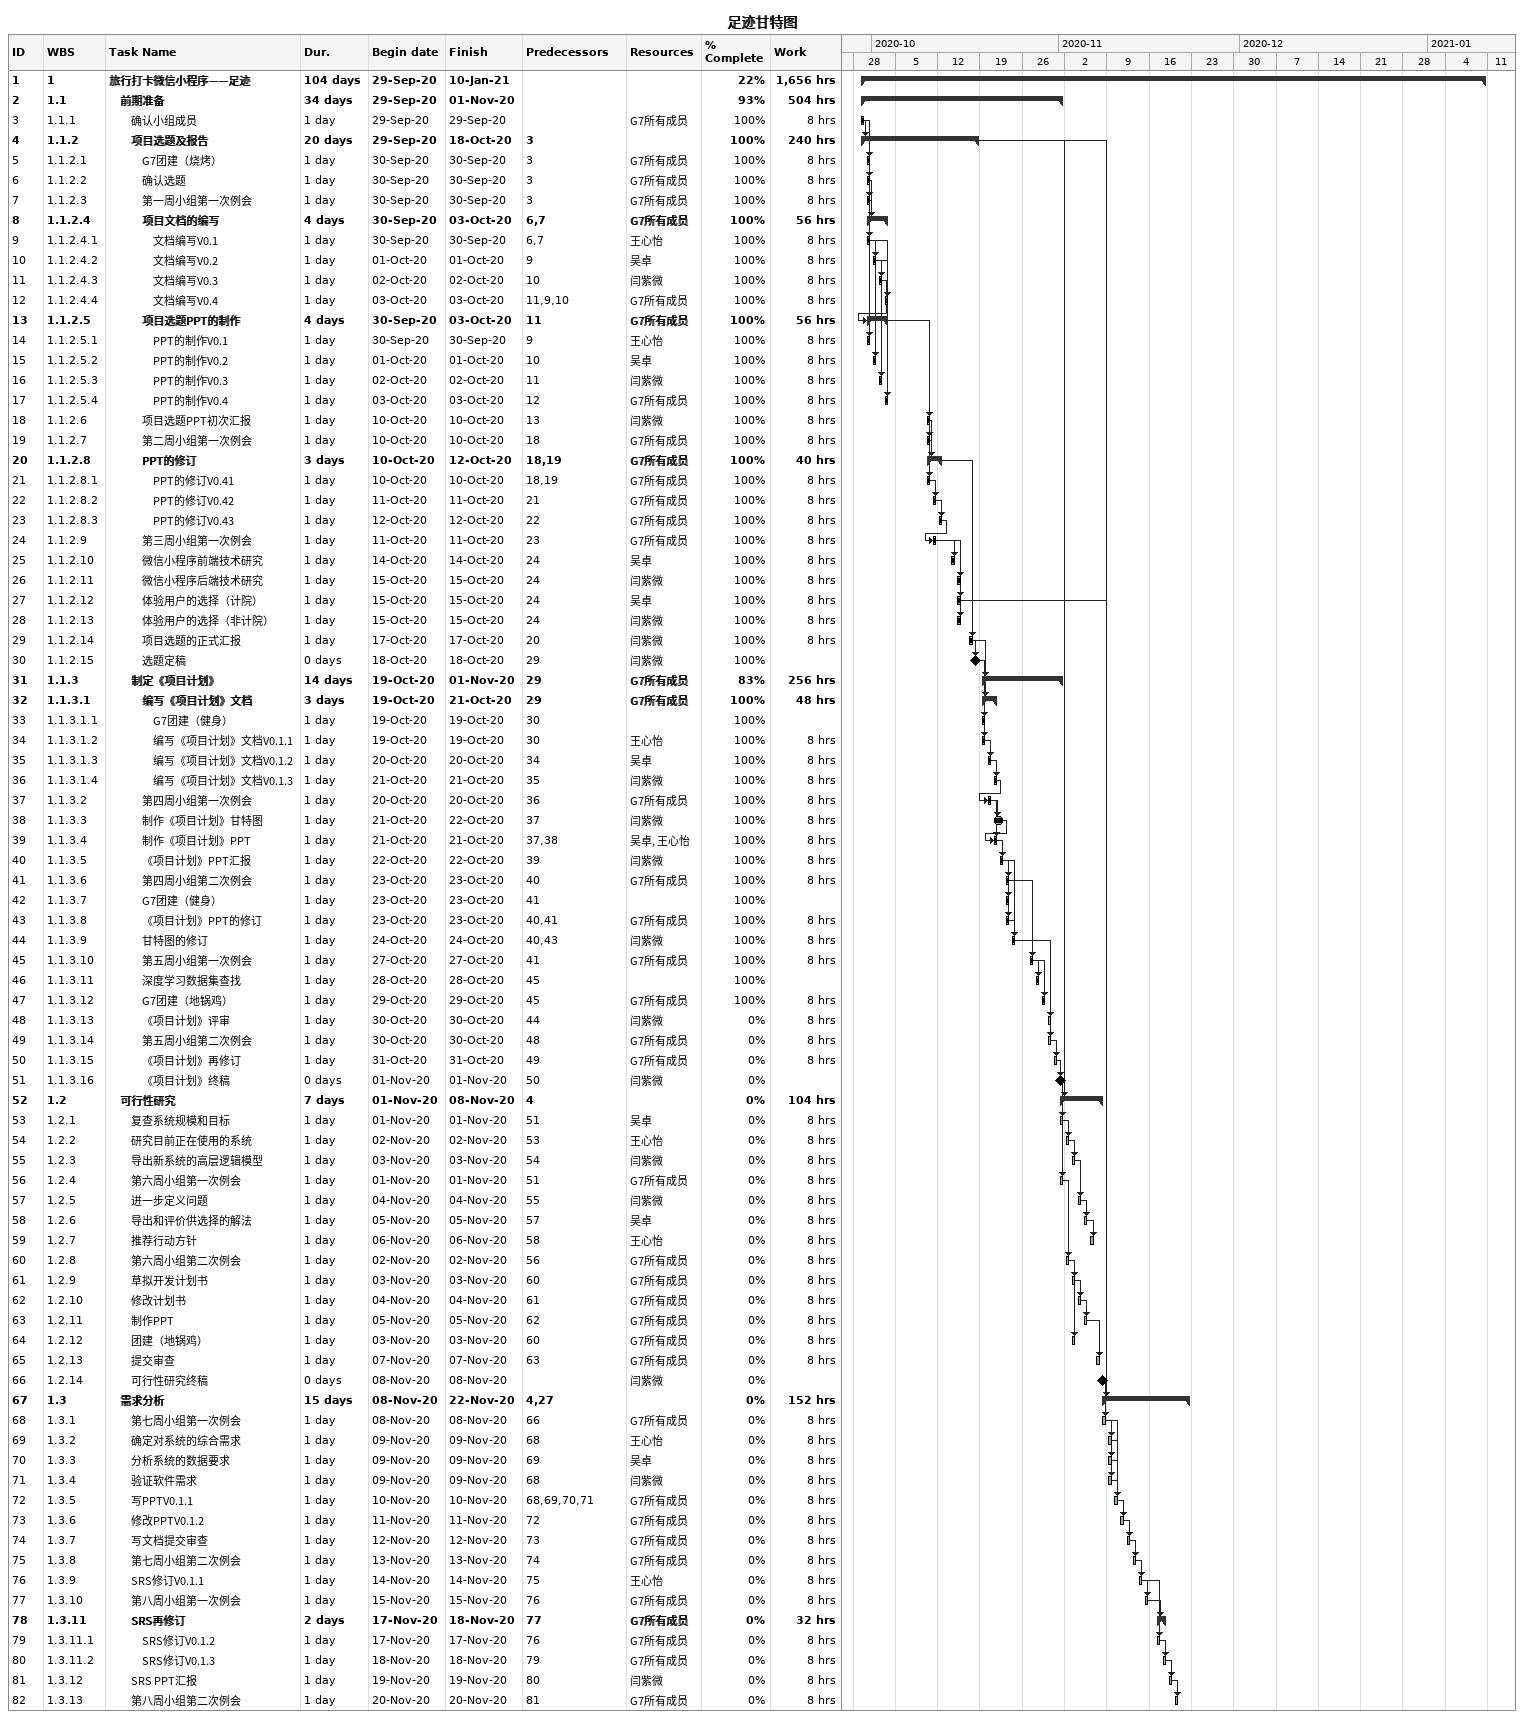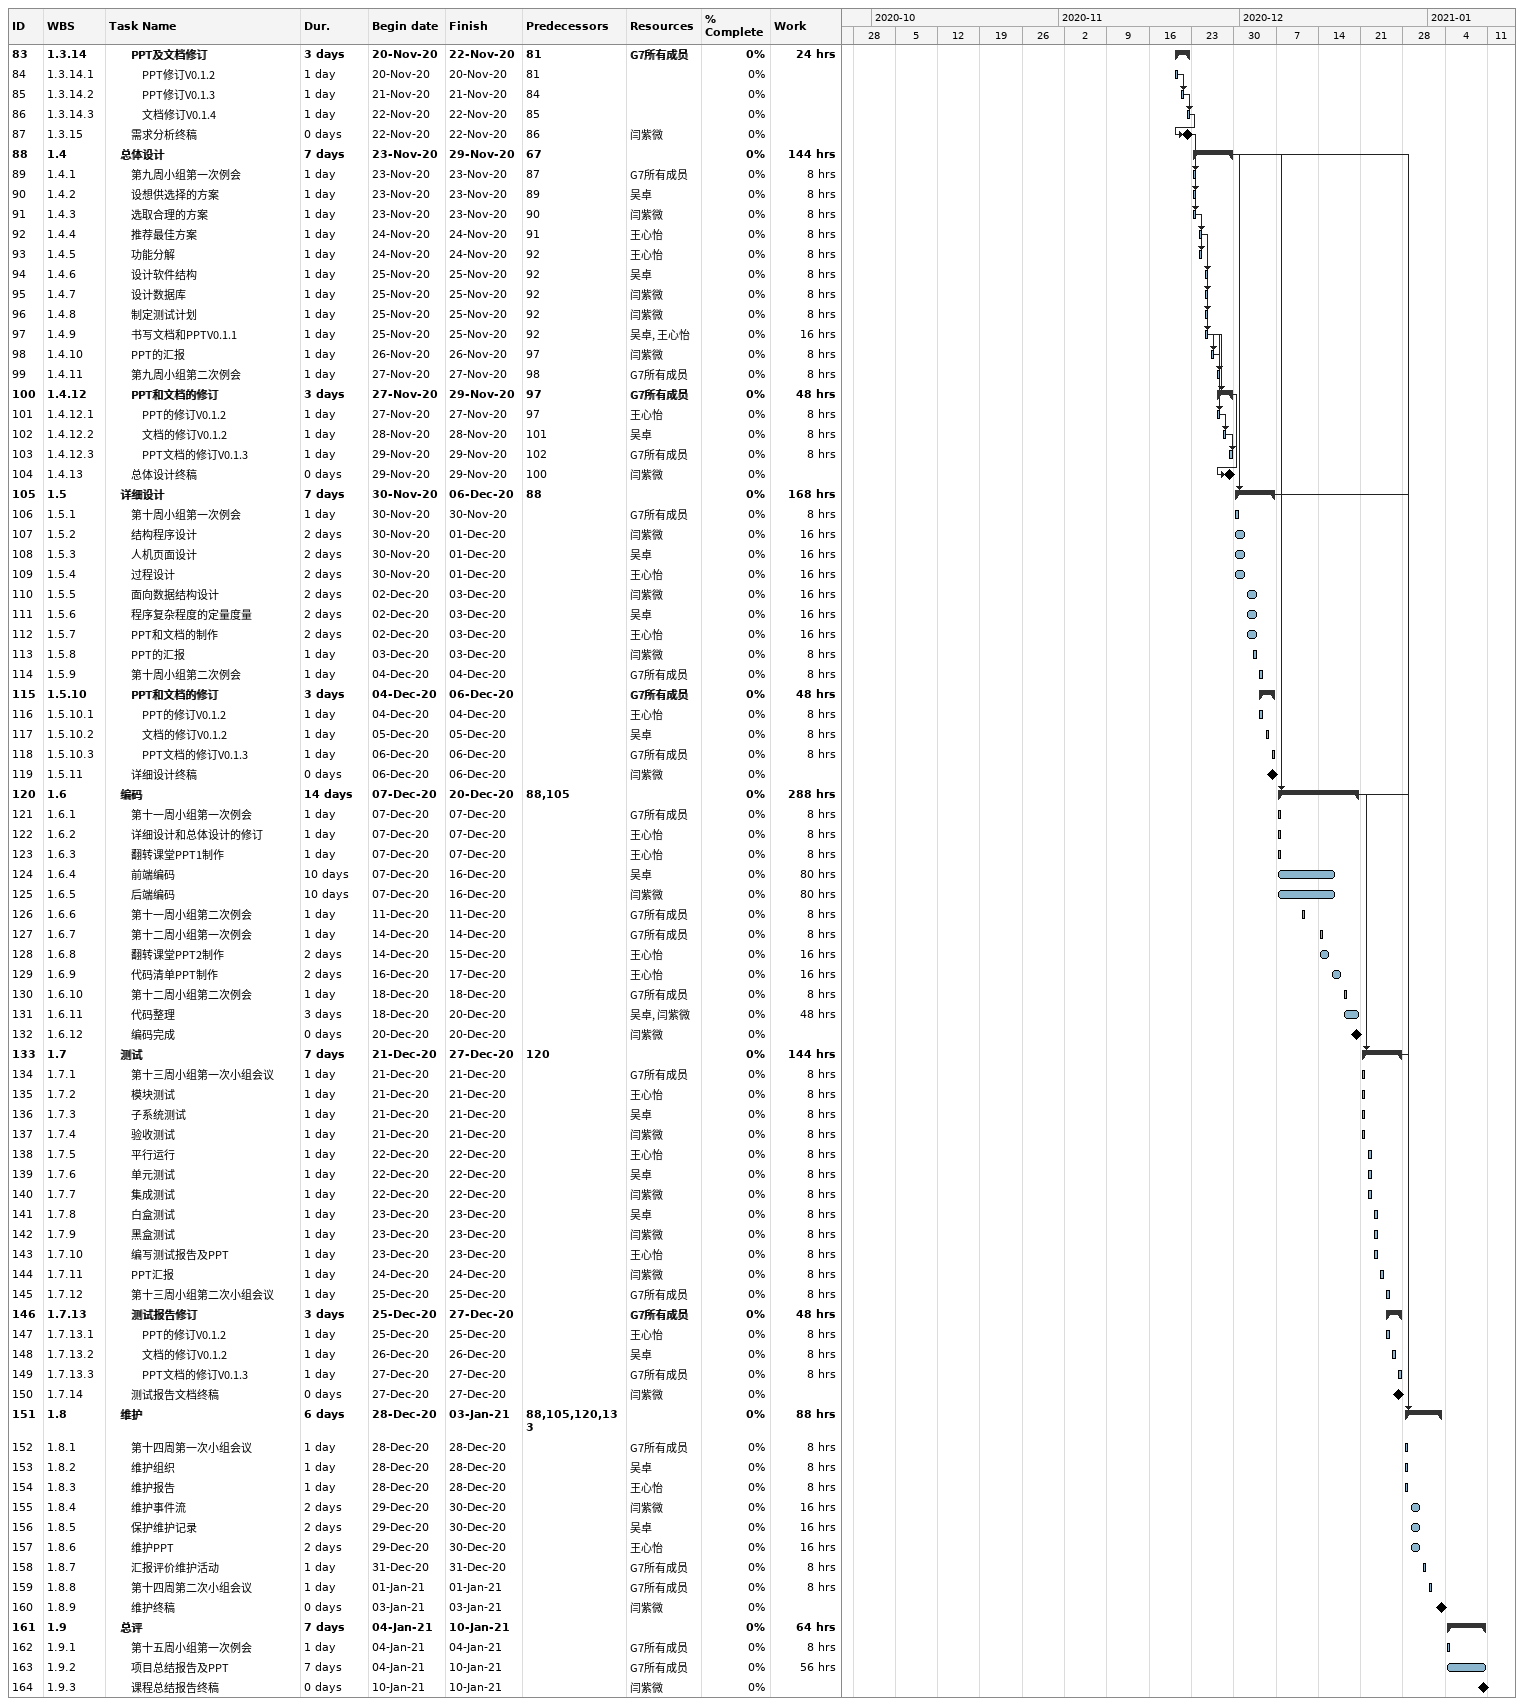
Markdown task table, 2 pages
足迹甘特图

| ID | WBS | Task | Duration | Start | Finish | Predecessors | Resources | % complete | Work (h) |
|---|---|---|---|---|---|---|---|---|---|
| 1 | 1 | **旅行打卡微信小程序——足迹** | 104d | 2020-09-29 | 2021-01-10 |  |  | 22 | 1656 |
| 2 | 1.1 | **前期准备** | 34d | 2020-09-29 | 2020-11-01 |  |  | 93 | 504 |
| 3 | 1.1.1 | 确认小组成员 | 1d | 2020-09-29 | 2020-09-29 |  | G7所有成员 | 100 | 8 |
| 4 | 1.1.2 | **项目选题及报告** | 20d | 2020-09-29 | 2020-10-18 | 3 |  | 100 | 240 |
| 5 | 1.1.2.1 | G7团建（烧烤） | 1d | 2020-09-30 | 2020-09-30 | 3 | G7所有成员 | 100 | 8 |
| 6 | 1.1.2.2 | 确认选题 | 1d | 2020-09-30 | 2020-09-30 | 3 | G7所有成员 | 100 | 8 |
| 7 | 1.1.2.3 | 第一周小组第一次例会 | 1d | 2020-09-30 | 2020-09-30 | 3 | G7所有成员 | 100 | 8 |
| 8 | 1.1.2.4 | **项目文档的编写** | 4d | 2020-09-30 | 2020-10-03 | 6, 7 | G7所有成员 | 100 | 56 |
| 9 | 1.1.2.4.1 | 文档编写V0.1 | 1d | 2020-09-30 | 2020-09-30 | 6, 7 | 王心怡 | 100 | 8 |
| 10 | 1.1.2.4.2 | 文档编写V0.2 | 1d | 2020-10-01 | 2020-10-01 | 9 | 吴卓 | 100 | 8 |
| 11 | 1.1.2.4.3 | 文档编写V0.3 | 1d | 2020-10-02 | 2020-10-02 | 10 | 闫紫微 | 100 | 8 |
| 12 | 1.1.2.4.4 | 文档编写V0.4 | 1d | 2020-10-03 | 2020-10-03 | 11, 9, 10 | G7所有成员 | 100 | 8 |
| 13 | 1.1.2.5 | **项目选题PPT的制作** | 4d | 2020-09-30 | 2020-10-03 | 11 | G7所有成员 | 100 | 56 |
| 14 | 1.1.2.5.1 | PPT的制作V0.1 | 1d | 2020-09-30 | 2020-09-30 | 9 | 王心怡 | 100 | 8 |
| 15 | 1.1.2.5.2 | PPT的制作V0.2 | 1d | 2020-10-01 | 2020-10-01 | 10 | 吴卓 | 100 | 8 |
| 16 | 1.1.2.5.3 | PPT的制作V0.3 | 1d | 2020-10-02 | 2020-10-02 | 11 | 闫紫微 | 100 | 8 |
| 17 | 1.1.2.5.4 | PPT的制作V0.4 | 1d | 2020-10-03 | 2020-10-03 | 12 | G7所有成员 | 100 | 8 |
| 18 | 1.1.2.6 | 项目选题PPT初次汇报 | 1d | 2020-10-10 | 2020-10-10 | 13 | 闫紫微 | 100 | 8 |
| 19 | 1.1.2.7 | 第二周小组第一次例会 | 1d | 2020-10-10 | 2020-10-10 | 18 | G7所有成员 | 100 | 8 |
| 20 | 1.1.2.8 | **PPT的修订** | 3d | 2020-10-10 | 2020-10-12 | 18, 19 | G7所有成员 | 100 | 40 |
| 21 | 1.1.2.8.1 | PPT的修订V0.41 | 1d | 2020-10-10 | 2020-10-10 | 18, 19 | G7所有成员 | 100 | 8 |
| 22 | 1.1.2.8.2 | PPT的修订V0.42 | 1d | 2020-10-11 | 2020-10-11 | 21 | G7所有成员 | 100 | 8 |
| 23 | 1.1.2.8.3 | PPT的修订V0.43 | 1d | 2020-10-12 | 2020-10-12 | 22 | G7所有成员 | 100 | 8 |
| 24 | 1.1.2.9 | 第三周小组第一次例会 | 1d | 2020-10-11 | 2020-10-11 | 23 | G7所有成员 | 100 | 8 |
| 25 | 1.1.2.10 | 微信小程序前端技术研究 | 1d | 2020-10-14 | 2020-10-14 | 24 | 吴卓 | 100 | 8 |
| 26 | 1.1.2.11 | 微信小程序后端技术研究 | 1d | 2020-10-15 | 2020-10-15 | 24 | 闫紫微 | 100 | 8 |
| 27 | 1.1.2.12 | 体验用户的选择（计院） | 1d | 2020-10-15 | 2020-10-15 | 24 | 吴卓 | 100 | 8 |
| 28 | 1.1.2.13 | 体验用户的选择（非计院） | 1d | 2020-10-15 | 2020-10-15 | 24 | 闫紫微 | 100 | 8 |
| 29 | 1.1.2.14 | 项目选题的正式汇报 | 1d | 2020-10-17 | 2020-10-17 | 20 | 闫紫微 | 100 | 8 |
| 30 | 1.1.2.15 | 选题定稿 | 0d | 2020-10-18 | 2020-10-18 | 29 | 闫紫微 | 100 |  |
| 31 | 1.1.3 | **制定《项目计划》** | 14d | 2020-10-19 | 2020-11-01 | 29 | G7所有成员 | 83 | 256 |
| 32 | 1.1.3.1 | **编写《项目计划》文档** | 3d | 2020-10-19 | 2020-10-21 | 29 | G7所有成员 | 100 | 48 |
| 33 | 1.1.3.1.1 | G7团建（健身） | 1d | 2020-10-19 | 2020-10-19 | 30 |  | 100 |  |
| 34 | 1.1.3.1.2 | 编写《项目计划》文档V0.1.1 | 1d | 2020-10-19 | 2020-10-19 | 30 | 王心怡 | 100 | 8 |
| 35 | 1.1.3.1.3 | 编写《项目计划》文档V0.1.2 | 1d | 2020-10-20 | 2020-10-20 | 34 | 吴卓 | 100 | 8 |
| 36 | 1.1.3.1.4 | 编写《项目计划》文档V0.1.3 | 1d | 2020-10-21 | 2020-10-21 | 35 | 闫紫微 | 100 | 8 |
| 37 | 1.1.3.2 | 第四周小组第一次例会 | 1d | 2020-10-20 | 2020-10-20 | 36 | G7所有成员 | 100 | 8 |
| 38 | 1.1.3.3 | 制作《项目计划》甘特图 | 1d | 2020-10-21 | 2020-10-22 | 37 | 闫紫微 | 100 | 8 |
| 39 | 1.1.3.4 | 制作《项目计划》PPT | 1d | 2020-10-21 | 2020-10-21 | 37, 38 | 吴卓, 王心怡 | 100 | 8 |
| 40 | 1.1.3.5 | 《项目计划》PPT汇报 | 1d | 2020-10-22 | 2020-10-22 | 39 | 闫紫微 | 100 | 8 |
| 41 | 1.1.3.6 | 第四周小组第二次例会 | 1d | 2020-10-23 | 2020-10-23 | 40 | G7所有成员 | 100 | 8 |
| 42 | 1.1.3.7 | G7团建（健身） | 1d | 2020-10-23 | 2020-10-23 | 41 |  | 100 |  |
| 43 | 1.1.3.8 | 《项目计划》PPT的修订 | 1d | 2020-10-23 | 2020-10-23 | 40, 41 | G7所有成员 | 100 | 8 |
| 44 | 1.1.3.9 | 甘特图的修订 | 1d | 2020-10-24 | 2020-10-24 | 40, 43 | 闫紫微 | 100 | 8 |
| 45 | 1.1.3.10 | 第五周小组第一次例会 | 1d | 2020-10-27 | 2020-10-27 | 41 | G7所有成员 | 100 | 8 |
| 46 | 1.1.3.11 | 深度学习数据集查找 | 1d | 2020-10-28 | 2020-10-28 | 45 |  | 100 |  |
| 47 | 1.1.3.12 | G7团建（地锅鸡） | 1d | 2020-10-29 | 2020-10-29 | 45 | G7所有成员 | 100 | 8 |
| 48 | 1.1.3.13 | 《项目计划》评审 | 1d | 2020-10-30 | 2020-10-30 | 44 | 闫紫微 | 0 | 8 |
| 49 | 1.1.3.14 | 第五周小组第二次例会 | 1d | 2020-10-30 | 2020-10-30 | 48 | G7所有成员 | 0 | 8 |
| 50 | 1.1.3.15 | 《项目计划》再修订 | 1d | 2020-10-31 | 2020-10-31 | 49 | G7所有成员 | 0 | 8 |
| 51 | 1.1.3.16 | 《项目计划》终稿 | 0d | 2020-11-01 | 2020-11-01 | 50 | 闫紫微 | 0 |  |
| 52 | 1.2 | **可行性研究** | 7d | 2020-11-01 | 2020-11-08 | 4 |  | 0 | 104 |
| 53 | 1.2.1 | 复查系统规模和目标 | 1d | 2020-11-01 | 2020-11-01 | 51 | 吴卓 | 0 | 8 |
| 54 | 1.2.2 | 研究目前正在使用的系统 | 1d | 2020-11-02 | 2020-11-02 | 53 | 王心怡 | 0 | 8 |
| 55 | 1.2.3 | 导出新系统的高层逻辑模型 | 1d | 2020-11-03 | 2020-11-03 | 54 | 闫紫微 | 0 | 8 |
| 56 | 1.2.4 | 第六周小组第一次例会 | 1d | 2020-11-01 | 2020-11-01 | 51 | G7所有成员 | 0 | 8 |
| 57 | 1.2.5 | 进一步定义问题 | 1d | 2020-11-04 | 2020-11-04 | 55 | 闫紫微 | 0 | 8 |
| 58 | 1.2.6 | 导出和评价供选择的解法 | 1d | 2020-11-05 | 2020-11-05 | 57 | 吴卓 | 0 | 8 |
| 59 | 1.2.7 | 推荐行动方针 | 1d | 2020-11-06 | 2020-11-06 | 58 | 王心怡 | 0 | 8 |
| 60 | 1.2.8 | 第六周小组第二次例会 | 1d | 2020-11-02 | 2020-11-02 | 56 | G7所有成员 | 0 | 8 |
| 61 | 1.2.9 | 草拟开发计划书 | 1d | 2020-11-03 | 2020-11-03 | 60 | G7所有成员 | 0 | 8 |
| 62 | 1.2.10 | 修改计划书 | 1d | 2020-11-04 | 2020-11-04 | 61 | G7所有成员 | 0 | 8 |
| 63 | 1.2.11 | 制作PPT | 1d | 2020-11-05 | 2020-11-05 | 62 | G7所有成员 | 0 | 8 |
| 64 | 1.2.12 | 团建（地锅鸡） | 1d | 2020-11-03 | 2020-11-03 | 60 | G7所有成员 | 0 | 8 |
| 65 | 1.2.13 | 提交审查 | 1d | 2020-11-07 | 2020-11-07 | 63 | G7所有成员 | 0 | 8 |
| 66 | 1.2.14 | 可行性研究终稿 | 0d | 2020-11-08 | 2020-11-08 |  | 闫紫微 | 0 |  |
| 67 | 1.3 | **需求分析** | 15d | 2020-11-08 | 2020-11-22 | 4, 27 |  | 0 | 152 |
| 68 | 1.3.1 | 第七周小组第一次例会 | 1d | 2020-11-08 | 2020-11-08 | 66 | G7所有成员 | 0 | 8 |
| 69 | 1.3.2 | 确定对系统的综合需求 | 1d | 2020-11-09 | 2020-11-09 | 68 | 王心怡 | 0 | 8 |
| 70 | 1.3.3 | 分析系统的数据要求 | 1d | 2020-11-09 | 2020-11-09 | 69 | 吴卓 | 0 | 8 |
| 71 | 1.3.4 | 验证软件需求 | 1d | 2020-11-09 | 2020-11-09 | 68 | 闫紫微 | 0 | 8 |
| 72 | 1.3.5 | 写PPTV0.1.1 | 1d | 2020-11-10 | 2020-11-10 | 68, 69, 70, 71 | G7所有成员 | 0 | 8 |
| 73 | 1.3.6 | 修改PPTV0.1.2 | 1d | 2020-11-11 | 2020-11-11 | 72 | G7所有成员 | 0 | 8 |
| 74 | 1.3.7 | 写文档提交审查 | 1d | 2020-11-12 | 2020-11-12 | 73 | G7所有成员 | 0 | 8 |
| 75 | 1.3.8 | 第七周小组第二次例会 | 1d | 2020-11-13 | 2020-11-13 | 74 | G7所有成员 | 0 | 8 |
| 76 | 1.3.9 | SRS修订V0.1.1 | 1d | 2020-11-14 | 2020-11-14 | 75 | 王心怡 | 0 | 8 |
| 77 | 1.3.10 | 第八周小组第一次例会 | 1d | 2020-11-15 | 2020-11-15 | 76 | G7所有成员 | 0 | 8 |
| 78 | 1.3.11 | **SRS再修订** | 2d | 2020-11-17 | 2020-11-18 | 77 | G7所有成员 | 0 | 32 |
| 79 | 1.3.11.1 | SRS修订V0.1.2 | 1d | 2020-11-17 | 2020-11-17 | 76 | G7所有成员 | 0 | 8 |
| 80 | 1.3.11.2 | SRS修订V0.1.3 | 1d | 2020-11-18 | 2020-11-18 | 79 | G7所有成员 | 0 | 8 |
| 81 | 1.3.12 | SRS PPT汇报 | 1d | 2020-11-19 | 2020-11-19 | 80 | 闫紫微 | 0 | 8 |
| 82 | 1.3.13 | 第八周小组第二次例会 | 1d | 2020-11-20 | 2020-11-20 | 81 | G7所有成员 | 0 | 8 |
| 83 | 1.3.14 | **PPT及文档修订** | 3d | 2020-11-20 | 2020-11-22 | 81 | G7所有成员 | 0 | 24 |
| 84 | 1.3.14.1 | PPT修订V0.1.2 | 1d | 2020-11-20 | 2020-11-20 | 81 |  | 0 |  |
| 85 | 1.3.14.2 | PPT修订V0.1.3 | 1d | 2020-11-21 | 2020-11-21 | 84 |  | 0 |  |
| 86 | 1.3.14.3 | 文档修订V0.1.4 | 1d | 2020-11-22 | 2020-11-22 | 85 |  | 0 |  |
| 87 | 1.3.15 | 需求分析终稿 | 0d | 2020-11-22 | 2020-11-22 | 86 | 闫紫微 | 0 |  |
| 88 | 1.4 | **总体设计** | 7d | 2020-11-23 | 2020-11-29 | 67 |  | 0 | 144 |
| 89 | 1.4.1 | 第九周小组第一次例会 | 1d | 2020-11-23 | 2020-11-23 | 87 | G7所有成员 | 0 | 8 |
| 90 | 1.4.2 | 设想供选择的方案 | 1d | 2020-11-23 | 2020-11-23 | 89 | 吴卓 | 0 | 8 |
| 91 | 1.4.3 | 选取合理的方案 | 1d | 2020-11-23 | 2020-11-23 | 90 | 闫紫微 | 0 | 8 |
| 92 | 1.4.4 | 推荐最佳方案 | 1d | 2020-11-24 | 2020-11-24 | 91 | 王心怡 | 0 | 8 |
| 93 | 1.4.5 | 功能分解 | 1d | 2020-11-24 | 2020-11-24 | 92 | 王心怡 | 0 | 8 |
| 94 | 1.4.6 | 设计软件结构 | 1d | 2020-11-25 | 2020-11-25 | 92 | 吴卓 | 0 | 8 |
| 95 | 1.4.7 | 设计数据库 | 1d | 2020-11-25 | 2020-11-25 | 92 | 闫紫微 | 0 | 8 |
| 96 | 1.4.8 | 制定测试计划 | 1d | 2020-11-25 | 2020-11-25 | 92 | 闫紫微 | 0 | 8 |
| 97 | 1.4.9 | 书写文档和PPTV0.1.1 | 1d | 2020-11-25 | 2020-11-25 | 92 | 吴卓, 王心怡 | 0 | 16 |
| 98 | 1.4.10 | PPT的汇报 | 1d | 2020-11-26 | 2020-11-26 | 97 | 闫紫微 | 0 | 8 |
| 99 | 1.4.11 | 第九周小组第二次例会 | 1d | 2020-11-27 | 2020-11-27 | 98 | G7所有成员 | 0 | 8 |
| 100 | 1.4.12 | **PPT和文档的修订** | 3d | 2020-11-27 | 2020-11-29 | 97 | G7所有成员 | 0 | 48 |
| 101 | 1.4.12.1 | PPT的修订V0.1.2 | 1d | 2020-11-27 | 2020-11-27 | 97 | 王心怡 | 0 | 8 |
| 102 | 1.4.12.2 | 文档的修订V0.1.2 | 1d | 2020-11-28 | 2020-11-28 | 101 | 吴卓 | 0 | 8 |
| 103 | 1.4.12.3 | PPT文档的修订V0.1.3 | 1d | 2020-11-29 | 2020-11-29 | 102 | G7所有成员 | 0 | 8 |
| 104 | 1.4.13 | 总体设计终稿 | 0d | 2020-11-29 | 2020-11-29 | 100 | 闫紫微 | 0 |  |
| 105 | 1.5 | **详细设计** | 7d | 2020-11-30 | 2020-12-06 | 88 |  | 0 | 168 |
| 106 | 1.5.1 | 第十周小组第一次例会 | 1d | 2020-11-30 | 2020-11-30 |  | G7所有成员 | 0 | 8 |
| 107 | 1.5.2 | 结构程序设计 | 2d | 2020-11-30 | 2020-12-01 |  | 闫紫微 | 0 | 16 |
| 108 | 1.5.3 | 人机页面设计 | 2d | 2020-11-30 | 2020-12-01 |  | 吴卓 | 0 | 16 |
| 109 | 1.5.4 | 过程设计 | 2d | 2020-11-30 | 2020-12-01 |  | 王心怡 | 0 | 16 |
| 110 | 1.5.5 | 面向数据结构设计 | 2d | 2020-12-02 | 2020-12-03 |  | 闫紫微 | 0 | 16 |
| 111 | 1.5.6 | 程序复杂程度的定量度量 | 2d | 2020-12-02 | 2020-12-03 |  | 吴卓 | 0 | 16 |
| 112 | 1.5.7 | PPT和文档的制作 | 2d | 2020-12-02 | 2020-12-03 |  | 王心怡 | 0 | 16 |
| 113 | 1.5.8 | PPT的汇报 | 1d | 2020-12-03 | 2020-12-03 |  | 闫紫微 | 0 | 8 |
| 114 | 1.5.9 | 第十周小组第二次例会 | 1d | 2020-12-04 | 2020-12-04 |  | G7所有成员 | 0 | 8 |
| 115 | 1.5.10 | **PPT和文档的修订** | 3d | 2020-12-04 | 2020-12-06 |  | G7所有成员 | 0 | 48 |
| 116 | 1.5.10.1 | PPT的修订V0.1.2 | 1d | 2020-12-04 | 2020-12-04 |  | 王心怡 | 0 | 8 |
| 117 | 1.5.10.2 | 文档的修订V0.1.2 | 1d | 2020-12-05 | 2020-12-05 |  | 吴卓 | 0 | 8 |
| 118 | 1.5.10.3 | PPT文档的修订V0.1.3 | 1d | 2020-12-06 | 2020-12-06 |  | G7所有成员 | 0 | 8 |
| 119 | 1.5.11 | 详细设计终稿 | 0d | 2020-12-06 | 2020-12-06 |  | 闫紫微 | 0 |  |
| 120 | 1.6 | **编码** | 14d | 2020-12-07 | 2020-12-20 | 88, 105 |  | 0 | 288 |
| 121 | 1.6.1 | 第十一周小组第一次例会 | 1d | 2020-12-07 | 2020-12-07 |  | G7所有成员 | 0 | 8 |
| 122 | 1.6.2 | 详细设计和总体设计的修订 | 1d | 2020-12-07 | 2020-12-07 |  | 王心怡 | 0 | 8 |
| 123 | 1.6.3 | 翻转课堂PPT1制作 | 1d | 2020-12-07 | 2020-12-07 |  | 王心怡 | 0 | 8 |
| 124 | 1.6.4 | 前端编码 | 10d | 2020-12-07 | 2020-12-16 |  | 吴卓 | 0 | 80 |
| 125 | 1.6.5 | 后端编码 | 10d | 2020-12-07 | 2020-12-16 |  | 闫紫微 | 0 | 80 |
| 126 | 1.6.6 | 第十一周小组第二次例会 | 1d | 2020-12-11 | 2020-12-11 |  | G7所有成员 | 0 | 8 |
| 127 | 1.6.7 | 第十二周小组第一次例会 | 1d | 2020-12-14 | 2020-12-14 |  | G7所有成员 | 0 | 8 |
| 128 | 1.6.8 | 翻转课堂PPT2制作 | 2d | 2020-12-14 | 2020-12-15 |  | 王心怡 | 0 | 16 |
| 129 | 1.6.9 | 代码清单PPT制作 | 2d | 2020-12-16 | 2020-12-17 |  | 王心怡 | 0 | 16 |
| 130 | 1.6.10 | 第十二周小组第二次例会 | 1d | 2020-12-18 | 2020-12-18 |  | G7所有成员 | 0 | 8 |
| 131 | 1.6.11 | 代码整理 | 3d | 2020-12-18 | 2020-12-20 |  | 吴卓, 闫紫微 | 0 | 48 |
| 132 | 1.6.12 | 编码完成 | 0d | 2020-12-20 | 2020-12-20 |  | 闫紫微 | 0 |  |
| 133 | 1.7 | **测试** | 7d | 2020-12-21 | 2020-12-27 | 120 |  | 0 | 144 |
| 134 | 1.7.1 | 第十三周小组第一次小组会议 | 1d | 2020-12-21 | 2020-12-21 |  | G7所有成员 | 0 | 8 |
| 135 | 1.7.2 | 模块测试 | 1d | 2020-12-21 | 2020-12-21 |  | 王心怡 | 0 | 8 |
| 136 | 1.7.3 | 子系统测试 | 1d | 2020-12-21 | 2020-12-21 |  | 吴卓 | 0 | 8 |
| 137 | 1.7.4 | 验收测试 | 1d | 2020-12-21 | 2020-12-21 |  | 闫紫微 | 0 | 8 |
| 138 | 1.7.5 | 平行运行 | 1d | 2020-12-22 | 2020-12-22 |  | 王心怡 | 0 | 8 |
| 139 | 1.7.6 | 单元测试 | 1d | 2020-12-22 | 2020-12-22 |  | 吴卓 | 0 | 8 |
| 140 | 1.7.7 | 集成测试 | 1d | 2020-12-22 | 2020-12-22 |  | 闫紫微 | 0 | 8 |
| 141 | 1.7.8 | 白盒测试 | 1d | 2020-12-23 | 2020-12-23 |  | 吴卓 | 0 | 8 |
| 142 | 1.7.9 | 黑盒测试 | 1d | 2020-12-23 | 2020-12-23 |  | 闫紫微 | 0 | 8 |
| 143 | 1.7.10 | 编写测试报告及PPT | 1d | 2020-12-23 | 2020-12-23 |  | 王心怡 | 0 | 8 |
| 144 | 1.7.11 | PPT汇报 | 1d | 2020-12-24 | 2020-12-24 |  | 闫紫微 | 0 | 8 |
| 145 | 1.7.12 | 第十三周小组第二次小组会议 | 1d | 2020-12-25 | 2020-12-25 |  | G7所有成员 | 0 | 8 |
| 146 | 1.7.13 | **测试报告修订** | 3d | 2020-12-25 | 2020-12-27 |  | G7所有成员 | 0 | 48 |
| 147 | 1.7.13.1 | PPT的修订V0.1.2 | 1d | 2020-12-25 | 2020-12-25 |  | 王心怡 | 0 | 8 |
| 148 | 1.7.13.2 | 文档的修订V0.1.2 | 1d | 2020-12-26 | 2020-12-26 |  | 吴卓 | 0 | 8 |
| 149 | 1.7.13.3 | PPT文档的修订V0.1.3 | 1d | 2020-12-27 | 2020-12-27 |  | G7所有成员 | 0 | 8 |
| 150 | 1.7.14 | 测试报告文档终稿 | 0d | 2020-12-27 | 2020-12-27 |  | 闫紫微 | 0 |  |
| 151 | 1.8 | **维护** | 6d | 2020-12-28 | 2021-01-03 | 88, 105, 120, 133 |  | 0 | 88 |
| 152 | 1.8.1 | 第十四周第一次小组会议 | 1d | 2020-12-28 | 2020-12-28 |  | G7所有成员 | 0 | 8 |
| 153 | 1.8.2 | 维护组织 | 1d | 2020-12-28 | 2020-12-28 |  | 吴卓 | 0 | 8 |
| 154 | 1.8.3 | 维护报告 | 1d | 2020-12-28 | 2020-12-28 |  | 王心怡 | 0 | 8 |
| 155 | 1.8.4 | 维护事件流 | 2d | 2020-12-29 | 2020-12-30 |  | 闫紫微 | 0 | 16 |
| 156 | 1.8.5 | 保护维护记录 | 2d | 2020-12-29 | 2020-12-30 |  | 吴卓 | 0 | 16 |
| 157 | 1.8.6 | 维护PPT | 2d | 2020-12-29 | 2020-12-30 |  | 王心怡 | 0 | 16 |
| 158 | 1.8.7 | 汇报评价维护活动 | 1d | 2020-12-31 | 2020-12-31 |  | G7所有成员 | 0 | 8 |
| 159 | 1.8.8 | 第十四周第二次小组会议 | 1d | 2021-01-01 | 2021-01-01 |  | G7所有成员 | 0 | 8 |
| 160 | 1.8.9 | 维护终稿 | 0d | 2021-01-03 | 2021-01-03 |  | 闫紫微 | 0 |  |
| 161 | 1.9 | **总评** | 7d | 2021-01-04 | 2021-01-10 |  |  | 0 | 64 |
| 162 | 1.9.1 | 第十五周小组第一次例会 | 1d | 2021-01-04 | 2021-01-04 |  | G7所有成员 | 0 | 8 |
| 163 | 1.9.2 | 项目总结报告及PPT | 7d | 2021-01-04 | 2021-01-10 |  | G7所有成员 | 0 | 56 |
| 164 | 1.9.3 | 课程总结报告终稿 | 0d | 2021-01-10 | 2021-01-10 |  | 闫紫微 | 0 |  |
